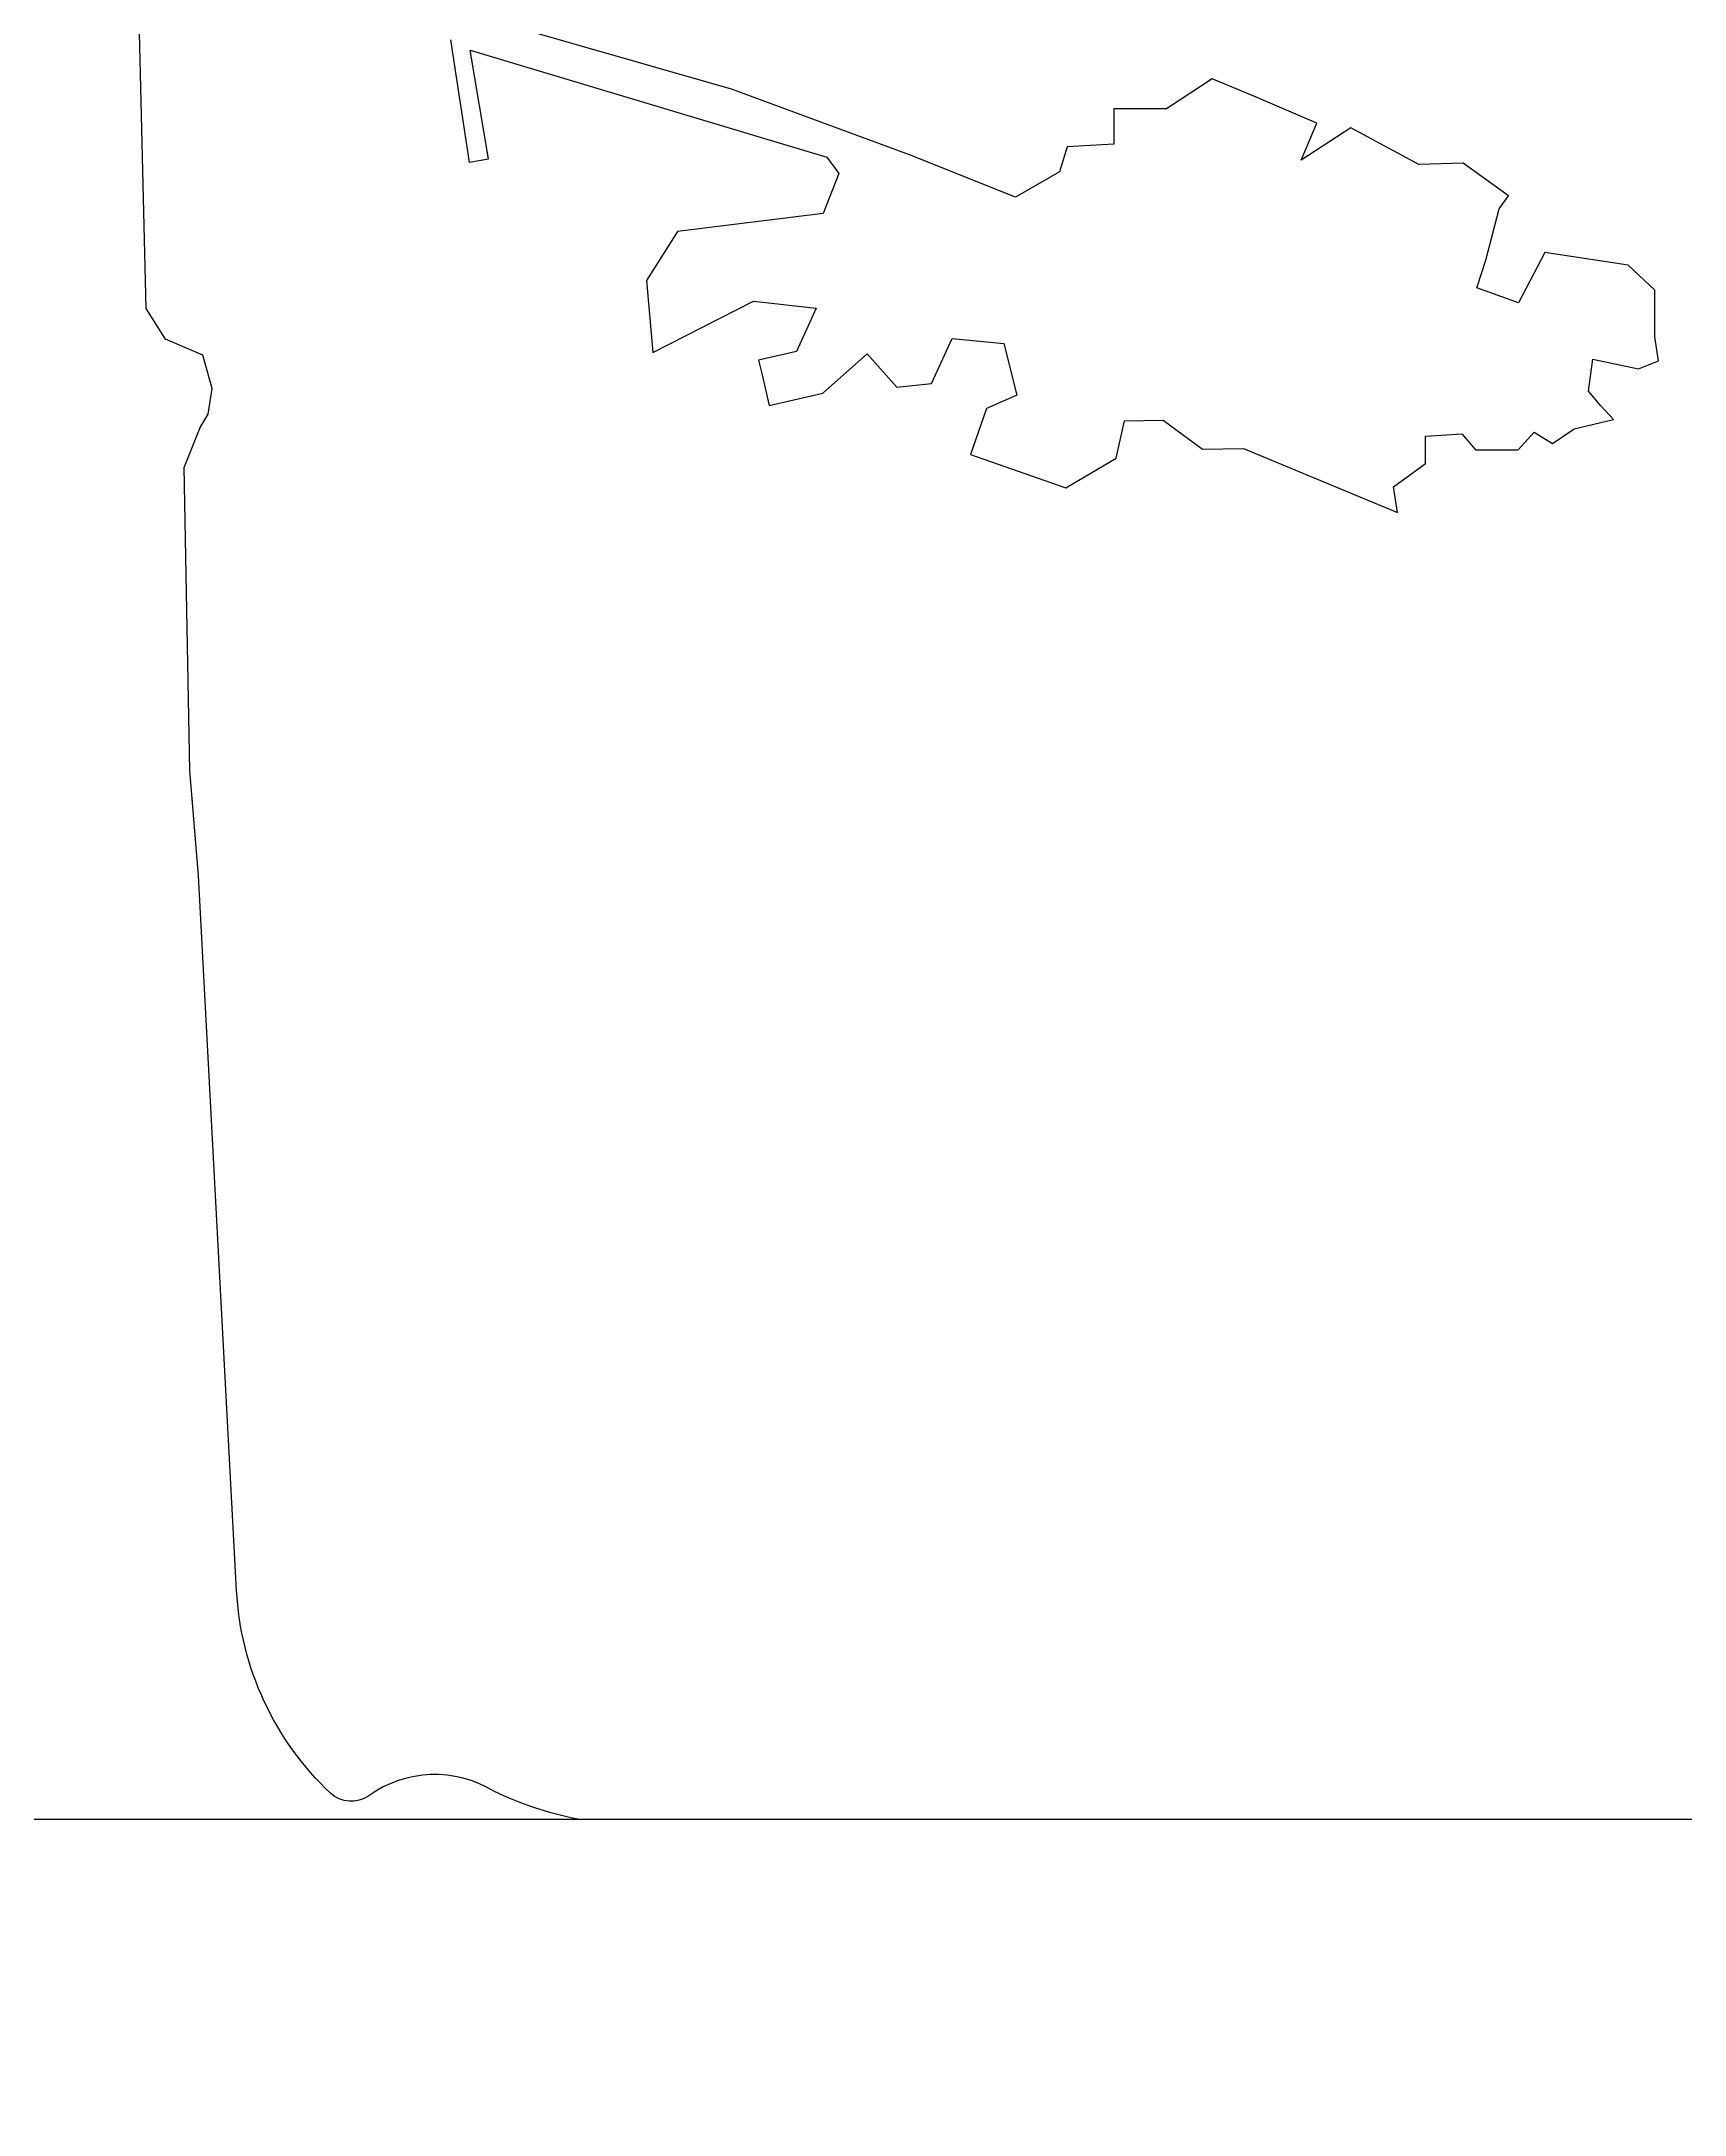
# Model space of a CAD drawing. Header units: millimetres. Extents: x 101 to 2864, y 2 to 1622.
# Drawn here: x 2217.4 to 2257.6, y 321.7 to 372.5 of the extents above; entities that cross this region are included whole.
import ezdxf

# ---------------------------------------------------------------- set-up
doc = ezdxf.new("R2010")
doc.units = ezdxf.units.MM
doc.layers.get('DEFPOINTS').update_dxf_attribs({"color": 140})
for name, color, linetype in [('DESENHO', 1, 'Continuous'), ('LayerEstreito', 2, 'Continuous'), ('Linha larga', 5, 'Continuous')]:
    doc.layers.add(name, color=color, linetype=linetype)
doc.styles.get("Standard").update_dxf_attribs({"font": 'arial.ttf'})
doc.dimstyles.get("Standard").update_dxf_attribs({"dimtxt": 0.18, "dimasz": 0.18, "dimexe": 0.18, "dimexo": 0.0625, "dimgap": 0.09, "dimtad": 0, "dimtih": 1, "dimtoh": 1, "dimdec": 4, "dimzin": 0, "dimdsep": 46, "dimtxsty": 'Standard', "dimcen": 0.09, "dimadec": 0, "dimazin": 0, "dimtfac": 1, "dimtdec": 4, "dimtofl": 0, "dimtmove": 0, "dimatfit": 3, "dimfxl": 1, "dimtolj": 1, "dimtzin": 0, "dimarcsym": 0})

# ---------------------------------------------------------------- blocks, each defined once
blk = doc.blocks.new('*D68')
at = {"layer": 'DEFPOINTS', "color": 0, "transparency": 16777216}
for p in [(2009.956, 328.95), (2444.956, 328.95), (2444.956, 309.329)]:
    blk.add_point(p, dxfattribs=at)
at = {"layer": 'DESENHO', "color": 0, "lineweight": -2, "transparency": 16777216}
for p, q in [((2009.956, 328.888), (2009.956, 309.149)), ((2444.956, 328.888), (2444.956, 309.149)), ((2010.136, 309.329), (2210.438, 309.329)), ((2444.776, 309.329), (2244.475, 309.329))]:
    blk.add_line(p, q, dxfattribs=at)
at = {"layer": 'DESENHO', "color": 0, "transparency": 16777216}
for points in [[(2010.136, 309.359), (2010.136, 309.299), (2009.956, 309.329)], [(2444.776, 309.359), (2444.776, 309.299), (2444.956, 309.329)]]:
    blk.add_solid(points, dxfattribs=at)
at = {"layer": 'DESENHO', "color": 0, "transparency": 16777216, "insert": (2227.456, 309.329), "char_height": 0.18, "attachment_point": 5}
blk.add_mtext('\\A1;{\\H83.333x;435}', dxfattribs=at)
blk = doc.blocks.new('*D60')
at = {"layer": 'DEFPOINTS', "color": 0, "transparency": 16777216}
for p in [(1309.956, 328.95), (2809.956, 328.95), (2809.956, 269.611)]:
    blk.add_point(p, dxfattribs=at)
at = {"layer": 'DESENHO', "color": 0, "lineweight": -2, "transparency": 16777216}
for p, q in [((1309.956, 328.888), (1309.956, 269.431)), ((2809.956, 328.888), (2809.956, 269.431)), ((1310.136, 269.611), (2038.2, 269.611)), ((2809.776, 269.611), (2081.712, 269.611))]:
    blk.add_line(p, q, dxfattribs=at)
at = {"layer": 'DESENHO', "color": 0, "transparency": 16777216}
for points in [[(1310.136, 269.641), (1310.136, 269.581), (1309.956, 269.611)], [(2809.776, 269.641), (2809.776, 269.581), (2809.956, 269.611)]]:
    blk.add_solid(points, dxfattribs=at)
at = {"layer": 'DESENHO', "color": 0, "transparency": 16777216, "insert": (2059.956, 269.611), "char_height": 0.18, "attachment_point": 5}
blk.add_mtext('\\A1;{\\H83.333x;1500}', dxfattribs=at)
blk = doc.blocks.new('Pinus contorta')
at = {"color": 0}
blk.add_lwpolyline([(-821.9, 0), (821.9, 0, -0.063927), (688.3, 44.3, 0.302477), (489.3, 37.3, -0.359376), (428.1, 41.4, -0.192358), (278.9, 364.1), (218.4, 1502.1), (204.4, 1669.4), (195.4, 2151.4), (221, 2215.3), (233.8, 2236.6), (240.2, 2277), (225.3, 2330.2), (225.3, 2330.2), (165.6, 2355.8), (135.2, 2404.5), (124, 2865.8)], format="xyb", dxfattribs=at)
blk.add_lwpolyline([(619.5, 2832.2), (648.8, 2637.7), (679.9, 2643), (650.7, 2815.6), (1218.3, 2645.6), (1237.1, 2619.6), (1212.4, 2556), (980.4, 2527.3), (931.1, 2449.3), (941.4, 2334.5), (1101.5, 2416.5), (1201, 2405.1), (1185.7, 2371.4), (1169.8, 2336.3), (1109.6, 2322.5), (1114.6, 2301), (1126.2, 2250.4), (1211.8, 2270), (1282.3, 2332.4), (1329.5, 2279.1), (1384.9, 2285.2), (1417.8, 2357), (1499.9, 2348.8), (1520.5, 2266.8), (1472.1, 2245.2), (1446.5, 2172.4), (1598.5, 2119.1), (1678.6, 2166.3), (1691.9, 2225.6), (1753.2, 2226.9), (1815.8, 2180.9), (1881, 2181.8), (1975.5, 2142.6), (2126.2, 2080.1), (2119.8, 2120.9), (2170.9, 2157.9), (2170.9, 2201.3), (2228.4, 2205.2), (2250.2, 2179.6), (2317.9, 2179.6), (2343.4, 2207.7), (2372.8, 2189.8), (2407.3, 2212.8), (2469.9, 2228.1), (2449.5, 2249.8), (2430.3, 2272.8), (2436.7, 2323.8), (2509.5, 2308.5), (2541.4, 2321.3), (2535.4, 2359.5), (2535.4, 2433.6), (2493.2, 2473.7), (2360.8, 2493.7), (2318.7, 2413.6), (2252.4, 2437.6), (2266.5, 2481.7), (2287.7, 2563.2), (2302.6, 2583.9), (2230.4, 2636), (2160.1, 2634), (2051.8, 2692.2), (1973, 2640.6), (1998, 2699.6), (1897.3, 2742.3), (1831.1, 2770.3), (1758.8, 2722.2), (1674.6, 2722.2), (1674.6, 2666.1), (1600.3, 2662.1), (1588.3, 2622), (1518.1, 2581.9), (1349.7, 2649.2), (1066.4, 2753.6), (566.2, 2897.5)], dxfattribs=at)

msp = doc.modelspace()

# ---------------------------------------------------------------- linework, layer by layer
at = {"layer": 'Linha larga'}
msp.add_lwpolyline([(1309.95639, 580.95012), (1309.95639, 328.95012), (2809.95639, 328.95012), (2809.95639, 580.95012), (1309.95639, 580.95012)], dxfattribs=at)

# ---------------------------------------------------------------- block references
at = {"layer": 'LayerEstreito', "xscale": 0.01538461538461539, "yscale": 0.01538461538461539, "zscale": 0.01538461538461539}
msp.add_blockref('Pinus contorta', (2217.86993, 328.95012), dxfattribs=at)

# ---------------------------------------------------------------- dimensions: what is measured, and where the dimension line sits
at = {"layer": 'DESENHO'}
for base, p1, p2, text, picture, middle in [((2809.95639, 269.61149), (1309.95639, 328.95012), (2809.95639, 328.95012), '{\\H83.333x;1500}', '*D60', (2059.95639, 269.61149)), ((2444.95639, 309.32941), (2009.95639, 328.95012), (2444.95639, 328.95012), '{\\H83.333x;435}', '*D68', (2227.45639, 309.32941))]:
    dim = msp.add_linear_dim(base=base, p1=p1, p2=p2, text=text, dimstyle='Standard', dxfattribs=at)
    dim.commit()
    dim.dimension.update_dxf_attribs({"geometry": picture, "text_midpoint": middle})

doc.saveas('drawing.dxf')
